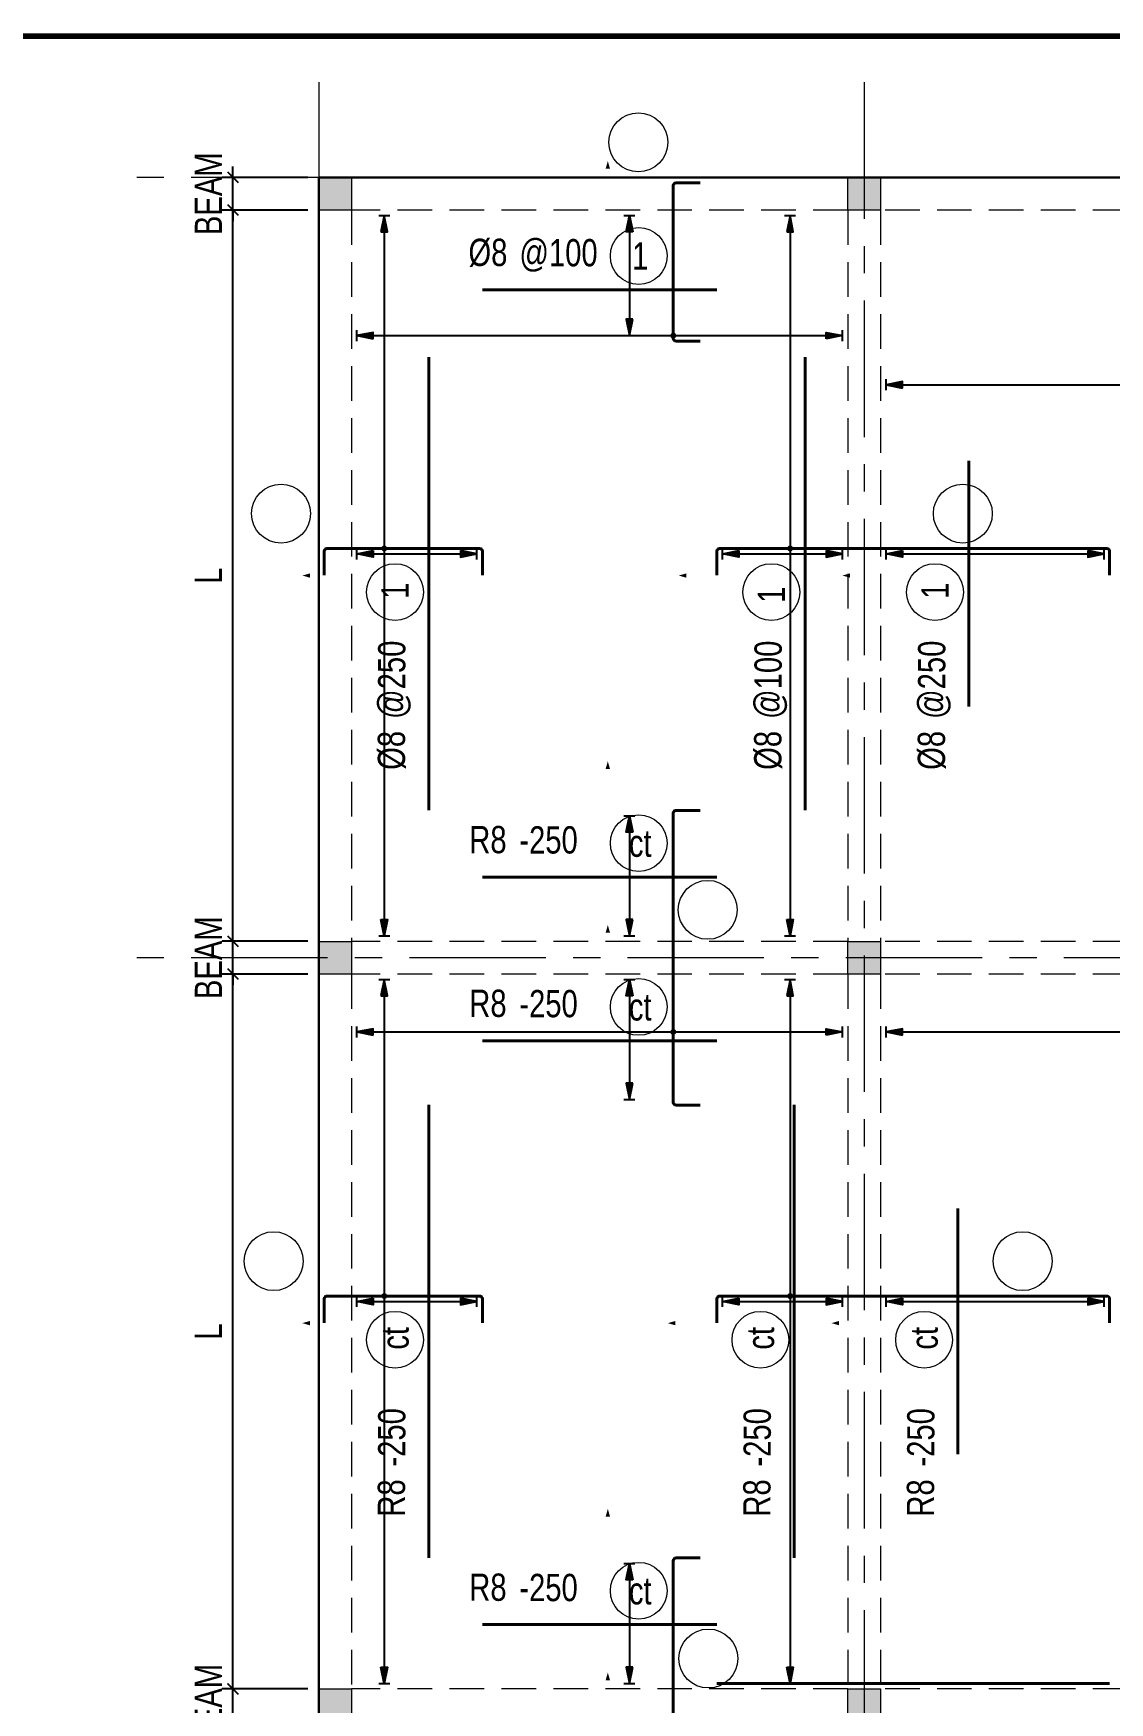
# Model space of a CAD drawing. Header units: millimetres. Extents: x 925681 to 1410834, y 71669 to 296428.
# Drawn here: x 1274536 to 1284403, y 142815 to 158109 of the extents above; entities that cross this region are included whole.
import ezdxf
from ezdxf.enums import TextEntityAlignment as Align

# ---------------------------------------------------------------- set-up
doc = ezdxf.new("R2010")
doc.units = ezdxf.units.MM
doc.header["$LTSCALE"] = 100
doc.linetypes.add('CENTER', pattern=[2, 1.25, -0.25, 0.25, -0.25])
doc.linetypes.add('HIDDEN', pattern=[9.525, 6.35, -3.175])
for name, color, linetype, lineweight in [('Ap0101_grid', 145, 'CENTER', 18), ('Ap0102_dim', 145, 'Continuous', 25), ('Ap0202_T', 141, 'Continuous', 25), ('Ap0301_PPS', 42, 'Continuous', 30), ('Ap0306_PHBS', 43, 'HIDDEN', 20), ('Ap0310_PSS', 130, 'Continuous', 18), ('Ap0404_Reinf.slab', 5, 'Continuous', 40), ('Ap0405_Reinf.slab bot', 201, 'Continuous', 40), ('Ap0406_RT_Slab', 71, 'Continuous', 20), ('Ap0407_Slab_leader', 137, 'Continuous', 20)]:
    doc.layers.add(name, color=color, linetype=linetype, lineweight=lineweight)
doc.styles.add('Ap_vn_vni.shx', font='vn_vni.shx', dxfattribs={"width": 0.8})
doc.dimstyles.new('Ap_Model', dxfattribs={"dimscale": 100, "dimtxt": 2.5, "dimasz": 1, "dimexe": 1, "dimexo": 1, "dimgap": 1, "dimtad": 1, "dimdec": 0, "dimzin": 3, "dimdsep": 46, "dimtxsty": 'Ap_vn_vni.shx', "dimblk": 'ARCHTICK', "dimcen": 1, "dimdle": 1, "dimclrd": 256, "dimclre": 256, "dimclrt": 7, "dimazin": 2, "dimtfac": 100, "dimtdec": 0, "dimtix": 1, "dimtmove": 2, "dimatfit": 2, "dimldrblk": 'OPEN30', "dimfxl": 1, "dimtolj": 1, "dimtzin": 0, "dimlwd": -1, "dimlwe": -1, "dimarcsym": 0})

# ---------------------------------------------------------------- blocks, each defined once
blk = doc.blocks.new('_ArchTick')
at = {"color": 0, "linetype": 'ByBlock', "const_width": 0.15}
blk.add_lwpolyline([(-0.5, -0.5), (0.5, 0.5)], dxfattribs=at)
blk = doc.blocks.new('*D911')
at = {"layer": 'Ap0102_dim', "transparency": 16777216}
for p, q in [((1276366, 142940), (1276366, 143040)), ((1277053, 142940), (1276266, 142940)), ((1276366, 142640), (1276366, 142940)), ((1277053, 142640), (1276266, 142640)), ((1276366, 142640), (1276366, 142540))]:
    blk.add_line(p, q, dxfattribs=at)
at = {"layer": 'Defpoints', "color": 0, "transparency": 16777216}
for p in [(1276366, 142940), (1277153, 142940), (1277153, 142640)]:
    blk.add_point(p, dxfattribs=at)
at = {"layer": 'Ap0102_dim', "transparency": 16777216, "xscale": 100, "yscale": 100, "zscale": 100}
for p, rotation in [((1276366, 142940), 270), ((1276366, 142640), 90)]:
    blk.add_blockref('_ArchTick', p, dxfattribs=dict(at, rotation=rotation))
at = {"layer": 'Ap0102_dim', "color": 7, "transparency": 16777216, "insert": (1276141, 142790), "char_height": 250, "attachment_point": 5, "rotation": 90, "style": 'Ap_vn_vni.shx'}
blk.add_mtext('\\A1;BEAM', dxfattribs=at)
blk = doc.blocks.new('_Open30')
for p, q in [((-1, 0.27), (0, 0)), ((0, 0), (-1, -0.27)), ((0, 0), (-1, 0))]:
    blk.add_line(p, q)
blk = doc.blocks.new('*D912')
at = {"layer": 'Ap0102_dim', "transparency": 16777216}
for p, q in [((1276366, 142840), (1276366, 149590)), ((1277053, 149490), (1276266, 149490)), ((1277053, 142940), (1276266, 142940))]:
    blk.add_line(p, q, dxfattribs=at)
at = {"layer": 'Defpoints', "color": 0, "transparency": 16777216}
for p in [(1276366, 149490), (1277153, 149490), (1277153, 142940)]:
    blk.add_point(p, dxfattribs=at)
at = {"layer": 'Ap0102_dim', "transparency": 16777216, "xscale": 100, "yscale": 100, "zscale": 100}
for p, rotation in [((1276366, 149490), 90), ((1276366, 142940), 270)]:
    blk.add_blockref('_ArchTick', p, dxfattribs=dict(at, rotation=rotation))
at = {"layer": 'Ap0102_dim', "color": 7, "transparency": 16777216, "insert": (1276141, 146215), "char_height": 250, "attachment_point": 5, "rotation": 90, "style": 'Ap_vn_vni.shx'}
blk.add_mtext('\\A1;L', dxfattribs=at)
blk = doc.blocks.new('*D913')
at = {"layer": 'Ap0102_dim', "transparency": 16777216}
for p, q in [((1276366, 149790), (1276366, 149890)), ((1277053, 149790), (1276266, 149790)), ((1276366, 149490), (1276366, 149790)), ((1277053, 149490), (1276266, 149490)), ((1276366, 149490), (1276366, 149390))]:
    blk.add_line(p, q, dxfattribs=at)
at = {"layer": 'Defpoints', "color": 0, "transparency": 16777216}
for p in [(1276366, 149790), (1277153, 149790), (1277153, 149490)]:
    blk.add_point(p, dxfattribs=at)
at = {"layer": 'Ap0102_dim', "transparency": 16777216, "xscale": 100, "yscale": 100, "zscale": 100}
for p, rotation in [((1276366, 149790), 270), ((1276366, 149490), 90)]:
    blk.add_blockref('_ArchTick', p, dxfattribs=dict(at, rotation=rotation))
at = {"layer": 'Ap0102_dim', "color": 7, "transparency": 16777216, "insert": (1276141, 149640), "char_height": 250, "attachment_point": 5, "rotation": 90, "style": 'Ap_vn_vni.shx'}
blk.add_mtext('\\A1;BEAM', dxfattribs=at)
blk = doc.blocks.new('*D914')
at = {"layer": 'Ap0102_dim', "transparency": 16777216}
for p, q in [((1277053, 156490), (1276266, 156490)), ((1276366, 149690), (1276366, 156590)), ((1277053, 149790), (1276266, 149790))]:
    blk.add_line(p, q, dxfattribs=at)
at = {"layer": 'Defpoints', "color": 0, "transparency": 16777216}
for p in [(1276366, 156490), (1277153, 156490), (1277153, 149790)]:
    blk.add_point(p, dxfattribs=at)
at = {"layer": 'Ap0102_dim', "transparency": 16777216, "xscale": 100, "yscale": 100, "zscale": 100}
for p, rotation in [((1276366, 156490), 90), ((1276366, 149790), 270)]:
    blk.add_blockref('_ArchTick', p, dxfattribs=dict(at, rotation=rotation))
at = {"layer": 'Ap0102_dim', "color": 7, "transparency": 16777216, "insert": (1276141, 153140), "char_height": 250, "attachment_point": 5, "rotation": 90, "style": 'Ap_vn_vni.shx'}
blk.add_mtext('\\A1;L', dxfattribs=at)
blk = doc.blocks.new('*D915')
at = {"layer": 'Ap0102_dim', "transparency": 16777216}
for p, q in [((1277053, 156790), (1276266, 156790)), ((1276366, 156790), (1276366, 156890)), ((1276366, 156490), (1276366, 156790)), ((1277053, 156490), (1276266, 156490)), ((1276366, 156490), (1276366, 156390))]:
    blk.add_line(p, q, dxfattribs=at)
at = {"layer": 'Defpoints', "color": 0, "transparency": 16777216}
for p in [(1276366, 156790), (1277153, 156790), (1277153, 156490)]:
    blk.add_point(p, dxfattribs=at)
at = {"layer": 'Ap0102_dim', "transparency": 16777216, "xscale": 100, "yscale": 100, "zscale": 100}
for p, rotation in [((1276366, 156790), 270), ((1276366, 156490), 90)]:
    blk.add_blockref('_ArchTick', p, dxfattribs=dict(at, rotation=rotation))
at = {"layer": 'Ap0102_dim', "color": 7, "transparency": 16777216, "insert": (1276141, 156640), "char_height": 250, "attachment_point": 5, "rotation": 90, "style": 'Ap_vn_vni.shx'}
blk.add_mtext('\\A1;BEAM', dxfattribs=at)
blk = doc.blocks.new('*U499')
at = {"layer": 'Defpoints'}
for points in [[(30, 2750), (-30, 2750), (0, 2900)], [(30, -1400), (-30, -1400), (0, -1550)]]:
    blk.add_hatch(color=256, dxfattribs=at).paths.add_polyline_path(points)
at = {"layer": 'Ap0202_T', "lineweight": 18}
blk.add_circle((1109, -322), 270, dxfattribs=at)
at = {"layer": 'Ap0404_Reinf.slab'}
blk.add_lwpolyline([(2030, -246), (2030, -25, 0.414214), (2005, 0), (-645, 0, 0.414214), (-670, -25), (-670, -246)], format="xyb", dxfattribs=at)
at = {"layer": 'Defpoints'}
for p, q in [((-50, 2900), (50, 2900)), ((0, 2900), (0, -1550)), ((-50, -1550), (50, -1550))]:
    blk.add_line(p, q, dxfattribs=at)
for points in [[(-30, 2750), (30, 2750), (0, 2900), (-30, 2750)], [(-30, -1400), (30, -1400), (0, -1550), (-30, -1400)]]:
    blk.add_lwpolyline(points, dxfattribs=at)
at = {"layer": 'Defpoints', "const_width": 27}
blk.add_lwpolyline([(-13, 0, 1), (14, 0, 1)], format="xyb", close=True, dxfattribs=at)
at = {"layer": 'Ap0202_T', "style": 'Ap_vn_vni.shx', "width": 0.8, "flags": 8}
blk.add_attdef('1', text='', height=250, dxfattribs=at).set_placement((1108, -322), align=Align.MIDDLE_CENTER)
at = {"layer": 'Ap0406_RT_Slab', "style": 'Ap_vn_vni.shx', "width": 0.8, "flags": 8}
blk.add_attdef('Þ6', text='', height=250, dxfattribs=at).set_placement((-614, 356), align=Align.MIDDLE_CENTER)
blk.add_attdef('@150', text='', height=250, dxfattribs=at).set_placement((-345, 356), align=Align.MIDDLE_LEFT)
blk = doc.blocks.new('*U495')
at = {"layer": 'Defpoints'}
for points in [[(30, 2750), (-30, 2750), (0, 2900)], [(30, -3400), (-30, -3400), (0, -3550)]]:
    blk.add_hatch(color=256, dxfattribs=at).paths.add_polyline_path(points)
at = {"layer": 'Ap0202_T', "lineweight": 18}
blk.add_circle((186, 320), 270, dxfattribs=at)
at = {"layer": 'Ap0404_Reinf.slab'}
blk.add_lwpolyline([(2930, -246), (2930, -25, 0.414214), (2905, 0), (-1545, 0, 0.414214), (-1570, -25), (-1570, -246)], format="xyb", dxfattribs=at)
at = {"layer": 'Defpoints'}
for p, q in [((-50, 2900), (50, 2900)), ((0, 2900), (0, -3550)), ((-50, -3550), (50, -3550))]:
    blk.add_line(p, q, dxfattribs=at)
for points in [[(-30, 2750), (30, 2750), (0, 2900), (-30, 2750)], [(-30, -3400), (30, -3400), (0, -3550), (-30, -3400)]]:
    blk.add_lwpolyline(points, dxfattribs=at)
at = {"layer": 'Defpoints', "const_width": 27}
blk.add_lwpolyline([(-13, 0, 1), (14, 0, 1)], format="xyb", close=True, dxfattribs=at)
at = {"layer": 'Ap0202_T', "style": 'Ap_vn_vni.shx', "width": 0.8, "flags": 8}
blk.add_attdef('1', text='', height=250, dxfattribs=at).set_placement((186, 320), align=Align.MIDDLE_CENTER)
at = {"layer": 'Ap0406_RT_Slab', "style": 'Ap_vn_vni.shx', "width": 0.8, "flags": 8}
blk.add_attdef('Þ6', text='', height=250, dxfattribs=at).set_placement((-826, 356), align=Align.MIDDLE_CENTER)
blk.add_attdef('@150', text='', height=250, dxfattribs=at).set_placement((-557, 356), align=Align.MIDDLE_LEFT)
blk = doc.blocks.new('*U496')
at = {"layer": 'Defpoints'}
for points in [[(30, 2750), (-30, 2750), (0, 2900)], [(30, -3400), (-30, -3400), (0, -3550)]]:
    blk.add_hatch(color=256, dxfattribs=at).paths.add_polyline_path(points)
at = {"layer": 'Ap0202_T', "lineweight": 18}
blk.add_circle((107, 320), 270, dxfattribs=at)
at = {"layer": 'Ap0404_Reinf.slab'}
blk.add_lwpolyline([(2930, -246), (2930, -25, 0.414214), (2905, 0), (-1545, 0, 0.414214), (-1570, -25), (-1570, -246)], format="xyb", dxfattribs=at)
at = {"layer": 'Defpoints'}
for p, q in [((-50, 2900), (50, 2900)), ((0, 2900), (0, -3550)), ((-50, -3550), (50, -3550))]:
    blk.add_line(p, q, dxfattribs=at)
for points in [[(-30, 2750), (30, 2750), (0, 2900), (-30, 2750)], [(-30, -3400), (30, -3400), (0, -3550), (-30, -3400)]]:
    blk.add_lwpolyline(points, dxfattribs=at)
at = {"layer": 'Defpoints', "const_width": 27}
blk.add_lwpolyline([(-13, 0, 1), (14, 0, 1)], format="xyb", close=True, dxfattribs=at)
at = {"layer": 'Ap0202_T', "style": 'Ap_vn_vni.shx', "width": 0.8, "flags": 8}
blk.add_attdef('1', text='', height=250, dxfattribs=at).set_placement((106, 320), align=Align.MIDDLE_CENTER)
at = {"layer": 'Ap0406_RT_Slab', "style": 'Ap_vn_vni.shx', "width": 0.8, "flags": 8}
blk.add_attdef('Þ6', text='', height=250, dxfattribs=at).set_placement((-752, 356), align=Align.MIDDLE_CENTER)
blk.add_attdef('@150', text='', height=250, dxfattribs=at).set_placement((-483, 356), align=Align.MIDDLE_LEFT)
blk = doc.blocks.new('*U488')
at = {"layer": 'Defpoints'}
for points in [[(30, 2750), (-30, 2750), (0, 2900)], [(30, -1400), (-30, -1400), (0, -1550)]]:
    blk.add_hatch(color=256, dxfattribs=at).paths.add_polyline_path(points)
at = {"layer": 'Ap0202_T', "lineweight": 18}
blk.add_circle((1772, 320), 270, dxfattribs=at)
at = {"layer": 'Ap0404_Reinf.slab'}
blk.add_lwpolyline([(1400, -246), (1400, -25, 0.414214), (1375, 0), (-25, 0, 0.414214), (-50, -25), (-50, -246)], format="xyb", dxfattribs=at)
at = {"layer": 'Defpoints'}
for p, q in [((-50, 2900), (50, 2900)), ((0, 2900), (0, -1550)), ((-50, -1550), (50, -1550))]:
    blk.add_line(p, q, dxfattribs=at)
for points in [[(-30, 2750), (30, 2750), (0, 2900), (-30, 2750)], [(-30, -1400), (30, -1400), (0, -1550), (-30, -1400)]]:
    blk.add_lwpolyline(points, dxfattribs=at)
at = {"layer": 'Defpoints', "const_width": 27}
blk.add_lwpolyline([(-13, 0, 1), (14, 0, 1)], format="xyb", close=True, dxfattribs=at)
at = {"layer": 'Ap0202_T', "style": 'Ap_vn_vni.shx', "width": 0.8, "flags": 8}
blk.add_attdef('1', text='', height=250, dxfattribs=at).set_placement((1771, 320), align=Align.MIDDLE_CENTER)
at = {"layer": 'Ap0406_RT_Slab', "style": 'Ap_vn_vni.shx', "width": 0.8, "flags": 8}
blk.add_attdef('Þ6', text='', height=250, dxfattribs=at).set_placement((-638, 356), align=Align.MIDDLE_CENTER)
blk.add_attdef('@150', text='', height=250, dxfattribs=at).set_placement((-369, 356), align=Align.MIDDLE_LEFT)
blk = doc.blocks.new('*U487')
at = {"layer": 'Defpoints'}
for points in [[(30, 2750), (-30, 2750), (0, 2900)], [(30, -3400), (-30, -3400), (0, -3550)]]:
    blk.add_hatch(color=256, dxfattribs=at).paths.add_polyline_path(points)
at = {"layer": 'Ap0202_T', "lineweight": 18}
blk.add_circle((2248, 320), 270, dxfattribs=at)
at = {"layer": 'Ap0404_Reinf.slab'}
blk.add_lwpolyline([(1850, -246), (1850, -25, 0.414214), (1825, 0), (-525, 0, 0.414214), (-550, -25), (-550, -246)], format="xyb", dxfattribs=at)
at = {"layer": 'Defpoints'}
for p, q in [((-50, 2900), (50, 2900)), ((0, 2900), (0, -3550)), ((-50, -3550), (50, -3550))]:
    blk.add_line(p, q, dxfattribs=at)
for points in [[(-30, 2750), (30, 2750), (0, 2900), (-30, 2750)], [(-30, -3400), (30, -3400), (0, -3550), (-30, -3400)]]:
    blk.add_lwpolyline(points, dxfattribs=at)
at = {"layer": 'Defpoints', "const_width": 27}
blk.add_lwpolyline([(-13, 0, 1), (14, 0, 1)], format="xyb", close=True, dxfattribs=at)
at = {"layer": 'Ap0202_T', "style": 'Ap_vn_vni.shx', "width": 0.8, "flags": 8}
blk.add_attdef('1', text='', height=250, dxfattribs=at).set_placement((2248, 320), align=Align.MIDDLE_CENTER)
at = {"layer": 'Ap0406_RT_Slab', "style": 'Ap_vn_vni.shx', "width": 0.8, "flags": 8}
blk.add_attdef('Þ6', text='', height=250, dxfattribs=at).set_placement((-234, 356), align=Align.MIDDLE_CENTER)
blk.add_attdef('@150', text='', height=250, dxfattribs=at).set_placement((35, 356), align=Align.MIDDLE_LEFT)
blk = doc.blocks.new('*U500')
at = {"layer": 'Defpoints'}
for points in [[(30, 2750), (-30, 2750), (0, 2900)], [(30, -1400), (-30, -1400), (0, -1550)]]:
    blk.add_hatch(color=256, dxfattribs=at).paths.add_polyline_path(points)
at = {"layer": 'Ap0202_T', "lineweight": 18}
blk.add_circle((1119, -316), 270, dxfattribs=at)
at = {"layer": 'Ap0404_Reinf.slab'}
blk.add_lwpolyline([(2030, -246), (2030, -25, 0.414214), (2005, 0), (-645, 0, 0.414214), (-670, -25), (-670, -246)], format="xyb", dxfattribs=at)
at = {"layer": 'Defpoints'}
for p, q in [((-50, 2900), (50, 2900)), ((0, 2900), (0, -1550)), ((-50, -1550), (50, -1550))]:
    blk.add_line(p, q, dxfattribs=at)
for points in [[(-30, 2750), (30, 2750), (0, 2900), (-30, 2750)], [(-30, -1400), (30, -1400), (0, -1550), (-30, -1400)]]:
    blk.add_lwpolyline(points, dxfattribs=at)
at = {"layer": 'Defpoints', "const_width": 27}
blk.add_lwpolyline([(-13, 0, 1), (14, 0, 1)], format="xyb", close=True, dxfattribs=at)
at = {"layer": 'Ap0202_T', "style": 'Ap_vn_vni.shx', "width": 0.8, "flags": 8}
blk.add_attdef('1', text='', height=250, dxfattribs=at).set_placement((1118, -316), align=Align.MIDDLE_CENTER)
at = {"layer": 'Ap0406_RT_Slab', "style": 'Ap_vn_vni.shx', "width": 0.8, "flags": 8}
blk.add_attdef('Þ6', text='', height=250, dxfattribs=at).set_placement((-740, 356), align=Align.MIDDLE_CENTER)
blk.add_attdef('@150', text='', height=250, dxfattribs=at).set_placement((-471, 356), align=Align.MIDDLE_LEFT)
blk = doc.blocks.new('*U489')
at = {"layer": 'Defpoints'}
for points in [[(30, 2900), (-30, 2900), (0, 3050)], [(30, -3400), (-30, -3400), (0, -3550)]]:
    blk.add_hatch(color=256, dxfattribs=at).paths.add_polyline_path(points)
at = {"layer": 'Ap0202_T', "lineweight": 18}
blk.add_circle((-946, 320), 270, dxfattribs=at)
at = {"layer": 'Ap0404_Reinf.slab'}
blk.add_lwpolyline([(900, -246), (900, -25, 0.414214), (875, 0), (-525, 0, 0.414214), (-550, -25), (-550, -246)], format="xyb", dxfattribs=at)
at = {"layer": 'Defpoints'}
for p, q in [((-50, 3050), (50, 3050)), ((0, 3050), (0, -3550)), ((-50, -3550), (50, -3550))]:
    blk.add_line(p, q, dxfattribs=at)
for points in [[(-30, 2900), (30, 2900), (0, 3050), (-30, 2900)], [(-30, -3400), (30, -3400), (0, -3550), (-30, -3400)]]:
    blk.add_lwpolyline(points, dxfattribs=at)
at = {"layer": 'Defpoints', "const_width": 27}
blk.add_lwpolyline([(-13, 0, 1), (14, 0, 1)], format="xyb", close=True, dxfattribs=at)
at = {"layer": 'Ap0202_T', "style": 'Ap_vn_vni.shx', "width": 0.8, "flags": 8}
blk.add_attdef('1', text='', height=250, dxfattribs=at).set_placement((-947, 320), align=Align.MIDDLE_CENTER)
at = {"layer": 'Ap0406_RT_Slab', "style": 'Ap_vn_vni.shx', "width": 0.8, "flags": 8}
blk.add_attdef('Þ6', text='', height=250, dxfattribs=at).set_placement((213, 356), align=Align.MIDDLE_CENTER)
blk.add_attdef('@150', text='', height=250, dxfattribs=at).set_placement((482, 356), align=Align.MIDDLE_LEFT)
blk = doc.blocks.new('*U511')
at = {"layer": 'Defpoints'}
for points in [[(30, 2750), (-30, 2750), (0, 2900)], [(30, -3400), (-30, -3400), (0, -3550)]]:
    blk.add_hatch(color=256, dxfattribs=at).paths.add_polyline_path(points)
at = {"layer": 'Ap0202_T', "lineweight": 18}
blk.add_circle((2133, 320), 270, dxfattribs=at)
at = {"layer": 'Ap0404_Reinf.slab'}
blk.add_lwpolyline([(2930, -246), (2930, -25, 0.414214), (2905, 0), (-645, 0, 0.414214), (-670, -25), (-670, -246)], format="xyb", dxfattribs=at)
at = {"layer": 'Defpoints'}
for p, q in [((-50, 2900), (50, 2900)), ((0, 2900), (0, -3550)), ((-50, -3550), (50, -3550))]:
    blk.add_line(p, q, dxfattribs=at)
for points in [[(-30, 2750), (30, 2750), (0, 2900), (-30, 2750)], [(-30, -3400), (30, -3400), (0, -3550), (-30, -3400)]]:
    blk.add_lwpolyline(points, dxfattribs=at)
at = {"layer": 'Defpoints', "const_width": 27}
blk.add_lwpolyline([(-13, 0, 1), (14, 0, 1)], format="xyb", close=True, dxfattribs=at)
at = {"layer": 'Ap0202_T', "style": 'Ap_vn_vni.shx', "width": 0.8, "flags": 8}
blk.add_attdef('1', text='', height=250, dxfattribs=at).set_placement((2132, 320), align=Align.MIDDLE_CENTER)
at = {"layer": 'Ap0406_RT_Slab', "style": 'Ap_vn_vni.shx', "width": 0.8, "flags": 8}
blk.add_attdef('Þ6', text='', height=250, dxfattribs=at).set_placement((-672, 356), align=Align.MIDDLE_CENTER)
blk.add_attdef('@150', text='', height=250, dxfattribs=at).set_placement((-404, 356), align=Align.MIDDLE_LEFT)
blk = doc.blocks.new('*U458')
at = {"layer": 'Defpoints'}
for points in [[(30, 2900), (-30, 2900), (0, 3050)], [(30, -3400), (-30, -3400), (0, -3550)]]:
    blk.add_hatch(color=256, dxfattribs=at).paths.add_polyline_path(points)
at = {"layer": 'Ap0202_T', "lineweight": 18}
blk.add_circle((1584, 320), 270, dxfattribs=at)
at = {"layer": 'Ap0404_Reinf.slab'}
blk.add_lwpolyline([(2930, -246), (2930, -25, 0.414214), (2905, 0), (-645, 0, 0.414214), (-670, -25), (-670, -246)], format="xyb", dxfattribs=at)
at = {"layer": 'Defpoints'}
for p, q in [((-50, 3050), (50, 3050)), ((0, 3050), (0, -3550)), ((-50, -3550), (50, -3550))]:
    blk.add_line(p, q, dxfattribs=at)
for points in [[(-30, 2900), (30, 2900), (0, 3050), (-30, 2900)], [(-30, -3400), (30, -3400), (0, -3550), (-30, -3400)]]:
    blk.add_lwpolyline(points, dxfattribs=at)
at = {"layer": 'Defpoints', "const_width": 27}
blk.add_lwpolyline([(-13, 0, 1), (14, 0, 1)], format="xyb", close=True, dxfattribs=at)
at = {"layer": 'Ap0202_T', "style": 'Ap_vn_vni.shx', "width": 0.8, "flags": 8}
blk.add_attdef('1', text='', height=250, dxfattribs=at).set_placement((1583, 320), align=Align.MIDDLE_CENTER)
at = {"layer": 'Ap0406_RT_Slab', "style": 'Ap_vn_vni.shx', "width": 0.8, "flags": 8}
blk.add_attdef('Þ6', text='', height=250, dxfattribs=at).set_placement((-649, 356), align=Align.MIDDLE_CENTER)
blk.add_attdef('@150', text='', height=250, dxfattribs=at).set_placement((-380, 356), align=Align.MIDDLE_LEFT)
blk = doc.blocks.new('*U474')
h = blk.add_hatch(color=256)
h.paths.add_polyline_path([(-198, 1060), (-198, 990), (-178, 990)], flags=16)
h.paths.add_polyline_path([(-198, 1060), (-218, 990), (-198, 990)], flags=16)
h.paths.add_polyline_path([(-453, 716), (-23, 716), (-23, 1091), (-453, 1091)], flags=9)
h = blk.add_hatch(color=256)
h.paths.add_polyline_path([(-198, 1060), (-198, 990), (-178, 990)], flags=16)
h.paths.add_polyline_path([(-198, 1060), (-218, 990), (-198, 990)], flags=16)
h.paths.add_polyline_path([(-453, 716), (-23, 716), (-23, 1091), (-453, 1091)], flags=9)
at = {"layer": 'Ap0407_Slab_leader'}
h = blk.add_hatch(color=256, dxfattribs=at)
h.paths.add_polyline_path([(-198, 1060), (-198, 990), (-178, 990)], flags=16)
h.paths.add_polyline_path([(-198, 1060), (-218, 990), (-198, 990)], flags=16)
h.paths.add_polyline_path([(-453, 716), (-23, 716), (-23, 1091), (-453, 1091)], flags=9)
h = blk.add_hatch(color=256, dxfattribs=at)
h.paths.add_polyline_path([(-198, 1060), (-198, 990), (-178, 990)], flags=16)
h.paths.add_polyline_path([(-198, 1060), (-218, 990), (-198, 990)], flags=16)
h.paths.add_polyline_path([(-453, 716), (-23, 716), (-23, 1091), (-453, 1091)], flags=9)
h = blk.add_hatch(color=256, dxfattribs=at)
h.paths.add_polyline_path([(-198, 1060), (-198, 990), (-178, 990)], flags=16)
h.paths.add_polyline_path([(-198, 1060), (-218, 990), (-198, 990)], flags=16)
h.paths.add_polyline_path([(-453, 716), (-23, 716), (-23, 1091), (-453, 1091)], flags=9)
at = {"layer": 'Defpoints'}
h = blk.add_hatch(color=256, dxfattribs=at)
h.paths.add_polyline_path([(0, 560), (0, 410), (30, 410)])
h.paths.add_polyline_path([(0, 560), (-30, 410), (0, 410)])
h = blk.add_hatch(color=256, dxfattribs=at)
h.paths.add_polyline_path([(0, -540), (0, -390), (30, -390)])
h.paths.add_polyline_path([(0, -540), (-30, -390), (0, -390)])
at = {"layer": 'Ap0202_T', "lineweight": 18}
blk.add_circle((85, 310), 260, dxfattribs=at)
at = {"layer": 'Ap0405_Reinf.slab bot'}
blk.add_line((802, 0), (-1348, 0), dxfattribs=at)
at = {"layer": 'Ap0407_Slab_leader', "const_width": 15}
blk.add_lwpolyline([(-7, 0, 1), (8, 0, 1)], format="xyb", close=True, dxfattribs=at)
at = {"layer": 'Defpoints'}
for p, q in [((-50, 560), (50, 560)), ((0, 560), (0, -540)), ((-50, -540), (50, -540))]:
    blk.add_line(p, q, dxfattribs=at)
for points in [[(30, 410), (-30, 410), (0, 560)], [(30, -390), (-30, -390), (0, -540)]]:
    blk.add_lwpolyline(points, close=True, dxfattribs=at)
at = {"layer": 'Ap0202_T', "style": 'Ap_vn_vni.shx', "width": 0.8, "flags": 8}
blk.add_attdef('1', text='', height=250, dxfattribs=at).set_placement((99, 310), align=Align.MIDDLE_CENTER)
at = {"layer": 'Ap0406_RT_Slab', "style": 'Ap_vn_vni.shx', "width": 0.8, "flags": 8}
blk.add_attdef('Þ6', text='', height=250, dxfattribs=at).set_placement((-1297, 343), align=Align.MIDDLE_CENTER)
blk.add_attdef('@150', text='', height=250, dxfattribs=at).set_placement((-1009, 340), align=Align.MIDDLE_LEFT)
blk = doc.blocks.new('*U476')
at = {"layer": 'Defpoints'}
for points in [[(30, 2750), (-30, 2750), (0, 2900)], [(30, -3400), (-30, -3400), (0, -3550)]]:
    blk.add_hatch(color=256, dxfattribs=at).paths.add_polyline_path(points)
at = {"layer": 'Ap0202_T', "lineweight": 18}
blk.add_circle((-1013, 320), 270, dxfattribs=at)
at = {"layer": 'Ap0404_Reinf.slab'}
blk.add_lwpolyline([(900, -246), (900, -25, 0.414214), (875, 0), (-525, 0, 0.414214), (-550, -25), (-550, -246)], format="xyb", dxfattribs=at)
at = {"layer": 'Defpoints'}
for p, q in [((-50, 2900), (50, 2900)), ((0, 2900), (0, -3550)), ((-50, -3550), (50, -3550))]:
    blk.add_line(p, q, dxfattribs=at)
for points in [[(-30, 2750), (30, 2750), (0, 2900), (-30, 2750)], [(-30, -3400), (30, -3400), (0, -3550), (-30, -3400)]]:
    blk.add_lwpolyline(points, dxfattribs=at)
at = {"layer": 'Defpoints', "const_width": 27}
blk.add_lwpolyline([(-13, 0, 1), (14, 0, 1)], format="xyb", close=True, dxfattribs=at)
at = {"layer": 'Ap0202_T', "style": 'Ap_vn_vni.shx', "width": 0.8, "flags": 8}
blk.add_attdef('1', text='', height=250, dxfattribs=at).set_placement((-1013, 320), align=Align.MIDDLE_CENTER)
at = {"layer": 'Ap0406_RT_Slab', "style": 'Ap_vn_vni.shx', "width": 0.8, "flags": 8}
blk.add_attdef('Þ6', text='', height=250, dxfattribs=at).set_placement((55, 356), align=Align.MIDDLE_CENTER)
blk.add_attdef('@150', text='', height=250, dxfattribs=at).set_placement((324, 356), align=Align.MIDDLE_LEFT)
blk = doc.blocks.new('*U501')
h = blk.add_hatch(color=256)
h.paths.add_polyline_path([(-198, 1180), (-198, 1110), (-178, 1110)], flags=16)
h.paths.add_polyline_path([(-198, 1180), (-218, 1110), (-198, 1110)], flags=16)
h.paths.add_polyline_path([(-453, 835), (-23, 835), (-23, 1210), (-453, 1210)], flags=9)
h = blk.add_hatch(color=256)
h.paths.add_polyline_path([(-198, 1180), (-198, 1110), (-178, 1110)], flags=16)
h.paths.add_polyline_path([(-198, 1180), (-218, 1110), (-198, 1110)], flags=16)
h.paths.add_polyline_path([(-453, 835), (-23, 835), (-23, 1210), (-453, 1210)], flags=9)
at = {"layer": 'Ap0407_Slab_leader'}
h = blk.add_hatch(color=256, dxfattribs=at)
h.paths.add_polyline_path([(-198, 1180), (-198, 1110), (-178, 1110)], flags=16)
h.paths.add_polyline_path([(-198, 1180), (-218, 1110), (-198, 1110)], flags=16)
h.paths.add_polyline_path([(-453, 835), (-23, 835), (-23, 1210), (-453, 1210)], flags=9)
h = blk.add_hatch(color=256, dxfattribs=at)
h.paths.add_polyline_path([(-198, 1180), (-198, 1110), (-178, 1110)], flags=16)
h.paths.add_polyline_path([(-198, 1180), (-218, 1110), (-198, 1110)], flags=16)
h.paths.add_polyline_path([(-453, 835), (-23, 835), (-23, 1210), (-453, 1210)], flags=9)
h = blk.add_hatch(color=256, dxfattribs=at)
h.paths.add_polyline_path([(-198, 1180), (-198, 1110), (-178, 1110)], flags=16)
h.paths.add_polyline_path([(-198, 1180), (-218, 1110), (-198, 1110)], flags=16)
h.paths.add_polyline_path([(-453, 835), (-23, 835), (-23, 1210), (-453, 1210)], flags=9)
at = {"layer": 'Defpoints'}
h = blk.add_hatch(color=256, dxfattribs=at)
h.paths.add_polyline_path([(0, 680), (0, 530), (30, 530)])
h.paths.add_polyline_path([(0, 680), (-30, 530), (0, 530)])
h = blk.add_hatch(color=256, dxfattribs=at)
h.paths.add_polyline_path([(0, -420), (0, -270), (30, -270)])
h.paths.add_polyline_path([(0, -420), (-30, -270), (0, -270)])
at = {"layer": 'Ap0202_T', "lineweight": 18}
blk.add_circle((85, 310), 260, dxfattribs=at)
at = {"layer": 'Ap0405_Reinf.slab bot'}
blk.add_line((802, 0), (-1348, 0), dxfattribs=at)
at = {"layer": 'Ap0407_Slab_leader', "const_width": 15}
blk.add_lwpolyline([(-7, 0, 1), (8, 0, 1)], format="xyb", close=True, dxfattribs=at)
at = {"layer": 'Defpoints'}
for p, q in [((-50, 680), (50, 680)), ((0, 680), (0, -420)), ((-50, -420), (50, -420))]:
    blk.add_line(p, q, dxfattribs=at)
for points in [[(30, 530), (-30, 530), (0, 680)], [(30, -270), (-30, -270), (0, -420)]]:
    blk.add_lwpolyline(points, close=True, dxfattribs=at)
at = {"layer": 'Ap0202_T', "style": 'Ap_vn_vni.shx', "width": 0.8, "flags": 8}
blk.add_attdef('1', text='', height=250, dxfattribs=at).set_placement((99, 310), align=Align.MIDDLE_CENTER)
at = {"layer": 'Ap0406_RT_Slab', "style": 'Ap_vn_vni.shx', "width": 0.8, "flags": 8}
blk.add_attdef('Þ6', text='', height=250, dxfattribs=at).set_placement((-1297, 343), align=Align.MIDDLE_CENTER)
blk.add_attdef('@150', text='', height=250, dxfattribs=at).set_placement((-1009, 340), align=Align.MIDDLE_LEFT)
blk = doc.blocks.new('*U475')
h = blk.add_hatch(color=256)
h.paths.add_polyline_path([(-198, 1159), (-198, 1089), (-178, 1089)], flags=16)
h.paths.add_polyline_path([(-198, 1159), (-218, 1089), (-198, 1089)], flags=16)
h.paths.add_polyline_path([(-453, 814), (-23, 814), (-23, 1189), (-453, 1189)], flags=9)
h = blk.add_hatch(color=256)
h.paths.add_polyline_path([(-198, 1159), (-198, 1089), (-178, 1089)], flags=16)
h.paths.add_polyline_path([(-198, 1159), (-218, 1089), (-198, 1089)], flags=16)
h.paths.add_polyline_path([(-453, 814), (-23, 814), (-23, 1189), (-453, 1189)], flags=9)
at = {"layer": 'Ap0407_Slab_leader'}
h = blk.add_hatch(color=256, dxfattribs=at)
h.paths.add_polyline_path([(-198, 1159), (-198, 1089), (-178, 1089)], flags=16)
h.paths.add_polyline_path([(-198, 1159), (-218, 1089), (-198, 1089)], flags=16)
h.paths.add_polyline_path([(-453, 814), (-23, 814), (-23, 1189), (-453, 1189)], flags=9)
h = blk.add_hatch(color=256, dxfattribs=at)
h.paths.add_polyline_path([(-198, 1159), (-198, 1089), (-178, 1089)], flags=16)
h.paths.add_polyline_path([(-198, 1159), (-218, 1089), (-198, 1089)], flags=16)
h.paths.add_polyline_path([(-453, 814), (-23, 814), (-23, 1189), (-453, 1189)], flags=9)
h = blk.add_hatch(color=256, dxfattribs=at)
h.paths.add_polyline_path([(-198, 1159), (-198, 1089), (-178, 1089)], flags=16)
h.paths.add_polyline_path([(-198, 1159), (-218, 1089), (-198, 1089)], flags=16)
h.paths.add_polyline_path([(-453, 814), (-23, 814), (-23, 1189), (-453, 1189)], flags=9)
at = {"layer": 'Defpoints'}
h = blk.add_hatch(color=256, dxfattribs=at)
h.paths.add_polyline_path([(0, 659), (0, 509), (30, 509)])
h.paths.add_polyline_path([(0, 659), (-30, 509), (0, 509)])
h = blk.add_hatch(color=256, dxfattribs=at)
h.paths.add_polyline_path([(0, -441), (0, -291), (30, -291)])
h.paths.add_polyline_path([(0, -441), (-30, -291), (0, -291)])
at = {"layer": 'Ap0202_T', "lineweight": 18}
blk.add_circle((-350, 310), 260, dxfattribs=at)
at = {"layer": 'Ap0405_Reinf.slab bot'}
blk.add_line((1802, 0), (-2348, 0), dxfattribs=at)
at = {"layer": 'Ap0407_Slab_leader', "const_width": 15}
blk.add_lwpolyline([(-7, 0, 1), (8, 0, 1)], format="xyb", close=True, dxfattribs=at)
at = {"layer": 'Defpoints'}
for p, q in [((-50, 659), (50, 659)), ((0, 659), (0, -441)), ((-50, -441), (50, -441))]:
    blk.add_line(p, q, dxfattribs=at)
for points in [[(30, 509), (-30, 509), (0, 659)], [(30, -291), (-30, -291), (0, -441)]]:
    blk.add_lwpolyline(points, close=True, dxfattribs=at)
at = {"layer": 'Ap0202_T', "style": 'Ap_vn_vni.shx', "width": 0.8, "flags": 8}
blk.add_attdef('1', text='', height=250, dxfattribs=at).set_placement((-337, 310), align=Align.MIDDLE_CENTER)
at = {"layer": 'Ap0406_RT_Slab', "style": 'Ap_vn_vni.shx', "width": 0.8, "flags": 8}
blk.add_attdef('Þ6', text='', height=250, dxfattribs=at).set_placement((-1800, 343), align=Align.MIDDLE_CENTER)
blk.add_attdef('@150', text='', height=250, dxfattribs=at).set_placement((-1512, 340), align=Align.MIDDLE_LEFT)
blk = doc.blocks.new('*U506')
h = blk.add_hatch(color=256)
h.paths.add_polyline_path([(-198, 1159), (-198, 1089), (-178, 1089)], flags=16)
h.paths.add_polyline_path([(-198, 1159), (-218, 1089), (-198, 1089)], flags=16)
h.paths.add_polyline_path([(-453, 814), (-23, 814), (-23, 1189), (-453, 1189)], flags=9)
h = blk.add_hatch(color=256)
h.paths.add_polyline_path([(-198, 1159), (-198, 1089), (-178, 1089)], flags=16)
h.paths.add_polyline_path([(-198, 1159), (-218, 1089), (-198, 1089)], flags=16)
h.paths.add_polyline_path([(-453, 814), (-23, 814), (-23, 1189), (-453, 1189)], flags=9)
at = {"layer": 'Ap0407_Slab_leader'}
h = blk.add_hatch(color=256, dxfattribs=at)
h.paths.add_polyline_path([(-198, 1159), (-198, 1089), (-178, 1089)], flags=16)
h.paths.add_polyline_path([(-198, 1159), (-218, 1089), (-198, 1089)], flags=16)
h.paths.add_polyline_path([(-453, 814), (-23, 814), (-23, 1189), (-453, 1189)], flags=9)
h = blk.add_hatch(color=256, dxfattribs=at)
h.paths.add_polyline_path([(-198, 1159), (-198, 1089), (-178, 1089)], flags=16)
h.paths.add_polyline_path([(-198, 1159), (-218, 1089), (-198, 1089)], flags=16)
h.paths.add_polyline_path([(-453, 814), (-23, 814), (-23, 1189), (-453, 1189)], flags=9)
h = blk.add_hatch(color=256, dxfattribs=at)
h.paths.add_polyline_path([(-198, 1159), (-198, 1089), (-178, 1089)], flags=16)
h.paths.add_polyline_path([(-198, 1159), (-218, 1089), (-198, 1089)], flags=16)
h.paths.add_polyline_path([(-453, 814), (-23, 814), (-23, 1189), (-453, 1189)], flags=9)
at = {"layer": 'Defpoints'}
h = blk.add_hatch(color=256, dxfattribs=at)
h.paths.add_polyline_path([(0, 659), (0, 509), (30, 509)])
h.paths.add_polyline_path([(0, 659), (-30, 509), (0, 509)])
h = blk.add_hatch(color=256, dxfattribs=at)
h.paths.add_polyline_path([(0, -1341), (0, -1191), (30, -1191)])
h.paths.add_polyline_path([(0, -1341), (-30, -1191), (0, -1191)])
at = {"layer": 'Ap0202_T', "lineweight": 18}
blk.add_circle((-350, 310), 260, dxfattribs=at)
at = {"layer": 'Ap0405_Reinf.slab bot'}
blk.add_line((852, 0), (-1398, 0), dxfattribs=at)
at = {"layer": 'Ap0407_Slab_leader', "const_width": 15}
blk.add_lwpolyline([(-7, 0, 1), (8, 0, 1)], format="xyb", close=True, dxfattribs=at)
at = {"layer": 'Defpoints'}
for p, q in [((-50, 659), (50, 659)), ((0, 659), (0, -1341)), ((-50, -1341), (50, -1341))]:
    blk.add_line(p, q, dxfattribs=at)
for points in [[(30, 509), (-30, 509), (0, 659)], [(30, -1191), (-30, -1191), (0, -1341)]]:
    blk.add_lwpolyline(points, close=True, dxfattribs=at)
at = {"layer": 'Ap0202_T', "style": 'Ap_vn_vni.shx', "width": 0.8, "flags": 8}
blk.add_attdef('1', text='', height=250, dxfattribs=at).set_placement((-337, 310), align=Align.MIDDLE_CENTER)
at = {"layer": 'Ap0406_RT_Slab', "style": 'Ap_vn_vni.shx', "width": 0.8, "flags": 8}
blk.add_attdef('Þ6', text='', height=250, dxfattribs=at).set_placement((-1800, 343), align=Align.MIDDLE_CENTER)
blk.add_attdef('@150', text='', height=250, dxfattribs=at).set_placement((-1512, 340), align=Align.MIDDLE_LEFT)
blk = doc.blocks.new('*U479')
h = blk.add_hatch(color=256)
h.paths.add_polyline_path([(-198, 1159), (-198, 1089), (-178, 1089)], flags=16)
h.paths.add_polyline_path([(-198, 1159), (-218, 1089), (-198, 1089)], flags=16)
h.paths.add_polyline_path([(-453, 814), (-23, 814), (-23, 1189), (-453, 1189)], flags=9)
h = blk.add_hatch(color=256)
h.paths.add_polyline_path([(-198, 1159), (-198, 1089), (-178, 1089)], flags=16)
h.paths.add_polyline_path([(-198, 1159), (-218, 1089), (-198, 1089)], flags=16)
h.paths.add_polyline_path([(-453, 814), (-23, 814), (-23, 1189), (-453, 1189)], flags=9)
at = {"layer": 'Ap0407_Slab_leader'}
h = blk.add_hatch(color=256, dxfattribs=at)
h.paths.add_polyline_path([(-198, 1159), (-198, 1089), (-178, 1089)], flags=16)
h.paths.add_polyline_path([(-198, 1159), (-218, 1089), (-198, 1089)], flags=16)
h.paths.add_polyline_path([(-453, 814), (-23, 814), (-23, 1189), (-453, 1189)], flags=9)
h = blk.add_hatch(color=256, dxfattribs=at)
h.paths.add_polyline_path([(-198, 1159), (-198, 1089), (-178, 1089)], flags=16)
h.paths.add_polyline_path([(-198, 1159), (-218, 1089), (-198, 1089)], flags=16)
h.paths.add_polyline_path([(-453, 814), (-23, 814), (-23, 1189), (-453, 1189)], flags=9)
h = blk.add_hatch(color=256, dxfattribs=at)
h.paths.add_polyline_path([(-198, 1159), (-198, 1089), (-178, 1089)], flags=16)
h.paths.add_polyline_path([(-198, 1159), (-218, 1089), (-198, 1089)], flags=16)
h.paths.add_polyline_path([(-453, 814), (-23, 814), (-23, 1189), (-453, 1189)], flags=9)
at = {"layer": 'Defpoints'}
h = blk.add_hatch(color=256, dxfattribs=at)
h.paths.add_polyline_path([(0, 759), (0, 609), (30, 609)])
h.paths.add_polyline_path([(0, 759), (-30, 609), (0, 609)])
h = blk.add_hatch(color=256, dxfattribs=at)
h.paths.add_polyline_path([(0, -341), (0, -191), (30, -191)])
h.paths.add_polyline_path([(0, -341), (-30, -191), (0, -191)])
at = {"layer": 'Ap0202_T', "lineweight": 18}
blk.add_circle((-350, 310), 260, dxfattribs=at)
at = {"layer": 'Ap0405_Reinf.slab bot'}
blk.add_line((1802, 0), (-2348, 0), dxfattribs=at)
at = {"layer": 'Ap0407_Slab_leader', "const_width": 15}
blk.add_lwpolyline([(-7, 0, 1), (8, 0, 1)], format="xyb", close=True, dxfattribs=at)
at = {"layer": 'Defpoints'}
for p, q in [((-50, 759), (50, 759)), ((0, 759), (0, -341)), ((-50, -341), (50, -341))]:
    blk.add_line(p, q, dxfattribs=at)
for points in [[(30, 609), (-30, 609), (0, 759)], [(30, -191), (-30, -191), (0, -341)]]:
    blk.add_lwpolyline(points, close=True, dxfattribs=at)
at = {"layer": 'Ap0202_T', "style": 'Ap_vn_vni.shx', "width": 0.8, "flags": 8}
blk.add_attdef('1', text='', height=250, dxfattribs=at).set_placement((-337, 310), align=Align.MIDDLE_CENTER)
at = {"layer": 'Ap0406_RT_Slab', "style": 'Ap_vn_vni.shx', "width": 0.8, "flags": 8}
blk.add_attdef('Þ6', text='', height=250, dxfattribs=at).set_placement((-1800, 343), align=Align.MIDDLE_CENTER)
blk.add_attdef('@150', text='', height=250, dxfattribs=at).set_placement((-1512, 340), align=Align.MIDDLE_LEFT)
blk = doc.blocks.new('*U480')
h = blk.add_hatch(color=256)
h.paths.add_polyline_path([(-198, 1159), (-198, 1089), (-178, 1089)], flags=16)
h.paths.add_polyline_path([(-198, 1159), (-218, 1089), (-198, 1089)], flags=16)
h.paths.add_polyline_path([(-453, 814), (-23, 814), (-23, 1189), (-453, 1189)], flags=9)
h = blk.add_hatch(color=256)
h.paths.add_polyline_path([(-198, 1159), (-198, 1089), (-178, 1089)], flags=16)
h.paths.add_polyline_path([(-198, 1159), (-218, 1089), (-198, 1089)], flags=16)
h.paths.add_polyline_path([(-453, 814), (-23, 814), (-23, 1189), (-453, 1189)], flags=9)
at = {"layer": 'Ap0407_Slab_leader'}
h = blk.add_hatch(color=256, dxfattribs=at)
h.paths.add_polyline_path([(-198, 1159), (-198, 1089), (-178, 1089)], flags=16)
h.paths.add_polyline_path([(-198, 1159), (-218, 1089), (-198, 1089)], flags=16)
h.paths.add_polyline_path([(-453, 814), (-23, 814), (-23, 1189), (-453, 1189)], flags=9)
h = blk.add_hatch(color=256, dxfattribs=at)
h.paths.add_polyline_path([(-198, 1159), (-198, 1089), (-178, 1089)], flags=16)
h.paths.add_polyline_path([(-198, 1159), (-218, 1089), (-198, 1089)], flags=16)
h.paths.add_polyline_path([(-453, 814), (-23, 814), (-23, 1189), (-453, 1189)], flags=9)
h = blk.add_hatch(color=256, dxfattribs=at)
h.paths.add_polyline_path([(-198, 1159), (-198, 1089), (-178, 1089)], flags=16)
h.paths.add_polyline_path([(-198, 1159), (-218, 1089), (-198, 1089)], flags=16)
h.paths.add_polyline_path([(-453, 814), (-23, 814), (-23, 1189), (-453, 1189)], flags=9)
at = {"layer": 'Defpoints'}
h = blk.add_hatch(color=256, dxfattribs=at)
h.paths.add_polyline_path([(0, 759), (0, 609), (30, 609)])
h.paths.add_polyline_path([(0, 759), (-30, 609), (0, 609)])
h = blk.add_hatch(color=256, dxfattribs=at)
h.paths.add_polyline_path([(0, -1241), (0, -1091), (30, -1091)])
h.paths.add_polyline_path([(0, -1241), (-30, -1091), (0, -1091)])
at = {"layer": 'Ap0202_T', "lineweight": 18}
blk.add_circle((-350, 310), 260, dxfattribs=at)
at = {"layer": 'Ap0405_Reinf.slab bot'}
blk.add_line((852, 0), (-1398, 0), dxfattribs=at)
at = {"layer": 'Ap0407_Slab_leader', "const_width": 15}
blk.add_lwpolyline([(-7, 0, 1), (8, 0, 1)], format="xyb", close=True, dxfattribs=at)
at = {"layer": 'Defpoints'}
for p, q in [((-50, 759), (50, 759)), ((0, 759), (0, -1241)), ((-50, -1241), (50, -1241))]:
    blk.add_line(p, q, dxfattribs=at)
for points in [[(30, 609), (-30, 609), (0, 759)], [(30, -1091), (-30, -1091), (0, -1241)]]:
    blk.add_lwpolyline(points, close=True, dxfattribs=at)
at = {"layer": 'Ap0202_T', "style": 'Ap_vn_vni.shx', "width": 0.8, "flags": 8}
blk.add_attdef('1', text='', height=250, dxfattribs=at).set_placement((-337, 310), align=Align.MIDDLE_CENTER)
at = {"layer": 'Ap0406_RT_Slab', "style": 'Ap_vn_vni.shx', "width": 0.8, "flags": 8}
blk.add_attdef('Þ6', text='', height=250, dxfattribs=at).set_placement((-1800, 343), align=Align.MIDDLE_CENTER)
blk.add_attdef('@150', text='', height=250, dxfattribs=at).set_placement((-1512, 340), align=Align.MIDDLE_LEFT)

msp = doc.modelspace()

# ---------------------------------------------------------------- linework, layer by layer
at = {"layer": 'Ap0101_grid', "ltscale": 10}
for p, q in [((1277152.7, 157661), (1277152.7, 135142)), ((1282152.7, 157661), (1282152.7, 135142)), ((1295233.9, 156789.6), (1275485.2, 156789.6)), ((1295233.9, 149639.6), (1275485.2, 149639.6))]:
    msp.add_line(p, q, dxfattribs=at)
at = {"layer": 'Ap0301_PPS'}
for p, q in [((1277152.7, 156789.6), (1277152.7, 135789.6)), ((1294152.7, 156789.6), (1277152.7, 156789.6))]:
    msp.add_line(p, q, dxfattribs=at)
at = {"layer": 'Ap0306_PHBS', "ltscale": 0.5}
for p, q in [((1282002.7, 156489.6), (1277452.7, 156489.6)), ((1277452.7, 156489.6), (1277452.7, 149789.6)), ((1282002.7, 156489.6), (1282002.7, 149789.6)), ((1282302.7, 156489.6), (1282302.7, 149789.6)), ((1288852.7, 156489.6), (1282302.7, 156489.6)), ((1282002.7, 149789.6), (1277452.7, 149789.6)), ((1288852.7, 149789.6), (1282302.7, 149789.6)), ((1288852.7, 149789.6), (1282302.7, 149789.6)), ((1282002.7, 149489.6), (1277452.7, 149489.6)), ((1277452.7, 149489.6), (1277452.7, 142939.6)), ((1282002.7, 149489.6), (1282002.7, 142939.6)), ((1288852.7, 149489.6), (1282302.7, 149489.6)), ((1282302.7, 149489.6), (1282302.7, 142939.6)), ((1288852.7, 149489.6), (1282302.7, 149489.6)), ((1282002.7, 142939.6), (1277452.7, 142939.6)), ((1288852.7, 142939.6), (1282302.7, 142939.6))]:
    msp.add_line(p, q, dxfattribs=at)
at = {"layer": 'Ap0310_PSS'}
for points in [[(1277452.7, 156489.6), (1277152.7, 156489.6), (1277152.7, 156789.6), (1277452.7, 156789.6)], [(1282302.7, 156489.6), (1282002.7, 156489.6), (1282002.7, 156789.6), (1282302.7, 156789.6)], [(1277452.7, 149489.6), (1277152.7, 149489.6), (1277152.7, 149789.6), (1277452.7, 149789.6)], [(1282302.7, 149489.6), (1282002.7, 149489.6), (1282002.7, 149789.6), (1282302.7, 149789.6)], [(1282302.7, 149489.6), (1282002.7, 149489.6), (1282002.7, 149789.6), (1282302.7, 149789.6)], [(1277452.7, 142639.6), (1277152.7, 142639.6), (1277152.7, 142939.6), (1277452.7, 142939.6)], [(1282302.7, 142639.6), (1282002.7, 142639.6), (1282002.7, 142939.6), (1282302.7, 142939.6)]]:
    msp.add_lwpolyline(points, close=True, dxfattribs=at)
for points in [[(1277152.7, 156489.6), (1277152.7, 156789.6), (1277452.7, 156489.6), (1277452.7, 156789.6)], [(1282002.7, 156489.6), (1282002.7, 156789.6), (1282302.7, 156489.6), (1282302.7, 156789.6)], [(1277152.7, 149489.6), (1277152.7, 149789.6), (1277452.7, 149489.6), (1277452.7, 149789.6)], [(1282002.7, 149489.6), (1282002.7, 149789.6), (1282302.7, 149489.6), (1282302.7, 149789.6)], [(1282002.7, 149489.6), (1282002.7, 149789.6), (1282302.7, 149489.6), (1282302.7, 149789.6)], [(1277152.7, 142639.6), (1277152.7, 142939.6), (1277452.7, 142639.6), (1277452.7, 142939.6)], [(1282002.7, 142639.6), (1282002.7, 142939.6), (1282302.7, 142639.6), (1282302.7, 142939.6)]]:
    msp.add_solid(points, dxfattribs=at)
at = {"layer": 'Ap0405_Reinf.slab bot', "color": 1}
msp.add_line((1280802.7, 142989.6), (1284402.7, 142989.6), dxfattribs=at)
at = {"layer": 'Defpoints', "const_width": 50}
msp.add_lwpolyline([(1227014.9, 158084.2), (1331051, 158084.2), (1331051, 119885), (1227014.9, 119885)], close=True, dxfattribs=at)

# ---------------------------------------------------------------- block references
at = {"layer": 'Ap0404_Reinf.slab', "rotation": 90}
for name, p in [('*U488', (1280402.7, 155339.6)), ('*U487', (1285252.7, 154889.6)), ('*U496', (1285252.7, 148959.7)), ('*U500', (1280402.7, 148959.7)), ('*U495', (1285252.7, 142109.7)), ('*U499', (1280402.7, 142109.7))]:
    msp.add_blockref(name, p, dxfattribs=at)
at = {"layer": 'Ap0404_Reinf.slab'}
for name, p, values in [('*U501', (1280000.6, 155759.7), {'1': '1', 'Þ6': 'Þ8', '@150': '@100'}), ('*U474', (1280000.6, 150379.3), {'1': 'ct', 'Þ6': 'R8', '@150': '-250'}), ('*U474', (1280000.6, 148879.3), {'1': 'ct', 'Þ6': 'R8', '@150': '-250'}), ('*U474', (1280000.6, 143529.3), {'1': 'ct', 'Þ6': 'R8', '@150': '-250'}), ('*U474', (1280000.6, 142029.3), {'1': 'ct', 'Þ6': 'R8', '@150': '-250'})]:
    msp.add_blockref(name, p, dxfattribs=at).add_auto_attribs(values)
for name, p in [('*U489', (1277752.7, 153389.6)), ('*U458', (1281472.8, 153389.6)), ('*U476', (1277752.7, 146539.6)), ('*U511', (1281472.8, 146539.6))]:
    msp.add_blockref(name, p, dxfattribs=at)
at = {"layer": 'Ap0404_Reinf.slab', "rotation": 90}
for name, p, values in [('*U475', (1278161.7, 153339.6), {'1': '1', 'Þ6': 'Þ8', '@150': '@250'}), ('*U479', (1281611.7, 153339.6), {'1': '1 ', 'Þ6': 'Þ8', '@150': '@100'}), ('*U480', (1283111.7, 153339.6), {'1': '1', 'Þ6': 'Þ8', '@150': '@250'}), ('*U475', (1278161.7, 146489.6), {'1': 'ct', 'Þ6': 'R8', '@150': '-250'}), ('*U475', (1281511.7, 146489.6), {'1': 'ct', 'Þ6': 'R8', '@150': '-250'}), ('*U506', (1283011.7, 146489.6), {'1': 'ct', 'Þ6': 'R8', '@150': '-250'})]:
    msp.add_blockref(name, p, dxfattribs=at).add_auto_attribs(values)

# ---------------------------------------------------------------- dimensions: what is measured, and where the dimension line sits
at = {"layer": 'Ap0102_dim'}
for base, p1, p2, text, picture, middle in [((1276365.9, 156789.6), (1277152.7, 156489.6), (1277152.7, 156789.6), 'BEAM', '*D915', (1276140.9, 156639.6)), ((1276365.9, 156489.6), (1277152.7, 149789.6), (1277152.7, 156489.6), 'L', '*D914', (1276140.9, 153139.6)), ((1276365.9, 149789.6), (1277152.7, 149489.6), (1277152.7, 149789.6), 'BEAM', '*D913', (1276140.9, 149639.6)), ((1276365.9, 149489.6), (1277152.7, 142939.6), (1277152.7, 149489.6), 'L', '*D912', (1276140.9, 146214.6)), ((1276365.9, 142939.6), (1277152.7, 142639.6), (1277152.7, 142939.6), 'BEAM', '*D911', (1276140.9, 142789.6))]:
    dim = msp.add_linear_dim(base=base, p1=p1, p2=p2, angle=90, text=text, dimstyle='Ap_Model', dxfattribs=at)
    dim.commit()
    dim.dimension.update_dxf_attribs({"geometry": picture, "text_midpoint": middle})

doc.saveas('drawing.dxf')
